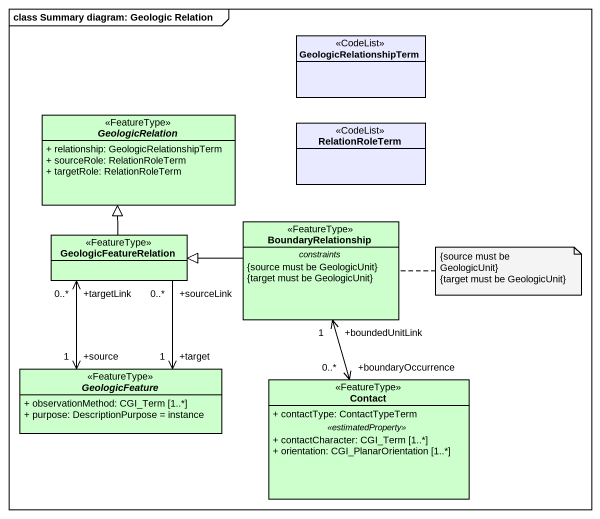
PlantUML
@startuml
mainframe class Summary diagram: Geologic Relation
hide circle
hide empty members
skinparam classAttributeIconSize 0
class GeologicRelationshipTerm <<CodeList>> #E9E9FF
abstract class GeologicRelation <<FeatureType>> #CCFFCC {
  + relationship: GeologicRelationshipTerm
  + sourceRole: RelationRoleTerm
  + targetRole: RelationRoleTerm
}
class RelationRoleTerm <<CodeList>> #E9E9FF
class GeologicFeatureRelation <<FeatureType>> #CCFFCC
class BoundaryRelationship <<FeatureType>> #CCFFCC {
  -- constraints --
  {source must be GeologicUnit}
  {target must be GeologicUnit}
}
abstract class GeologicFeature <<FeatureType>> #CCFFCC {
  + observationMethod: CGI_Term [1..*]
  + purpose: DescriptionPurpose = instance
}
class Contact <<FeatureType>> #CCFFCC {
  + contactType: ContactTypeTerm
  .. <<estimatedProperty>> ..
  + contactCharacter: CGI_Term [1..*]
  + orientation: CGI_PlanarOrientation [1..*]
}
GeologicFeatureRelation -up-|> GeologicRelation
GeologicFeatureRelation "+targetLink\n0..*" <--> "+source\n1" GeologicFeature
GeologicFeatureRelation "+sourceLink\n0..*" --> "+target\n1" GeologicFeature
BoundaryRelationship -left-|> GeologicFeatureRelation
Contact "+boundaryOccurrence\n0..*" <-up-> "+boundedUnitLink\n1" BoundaryRelationship
note right of BoundaryRelationship
  {source must be GeologicUnit}
  {target must be GeologicUnit}
end note
@enduml
